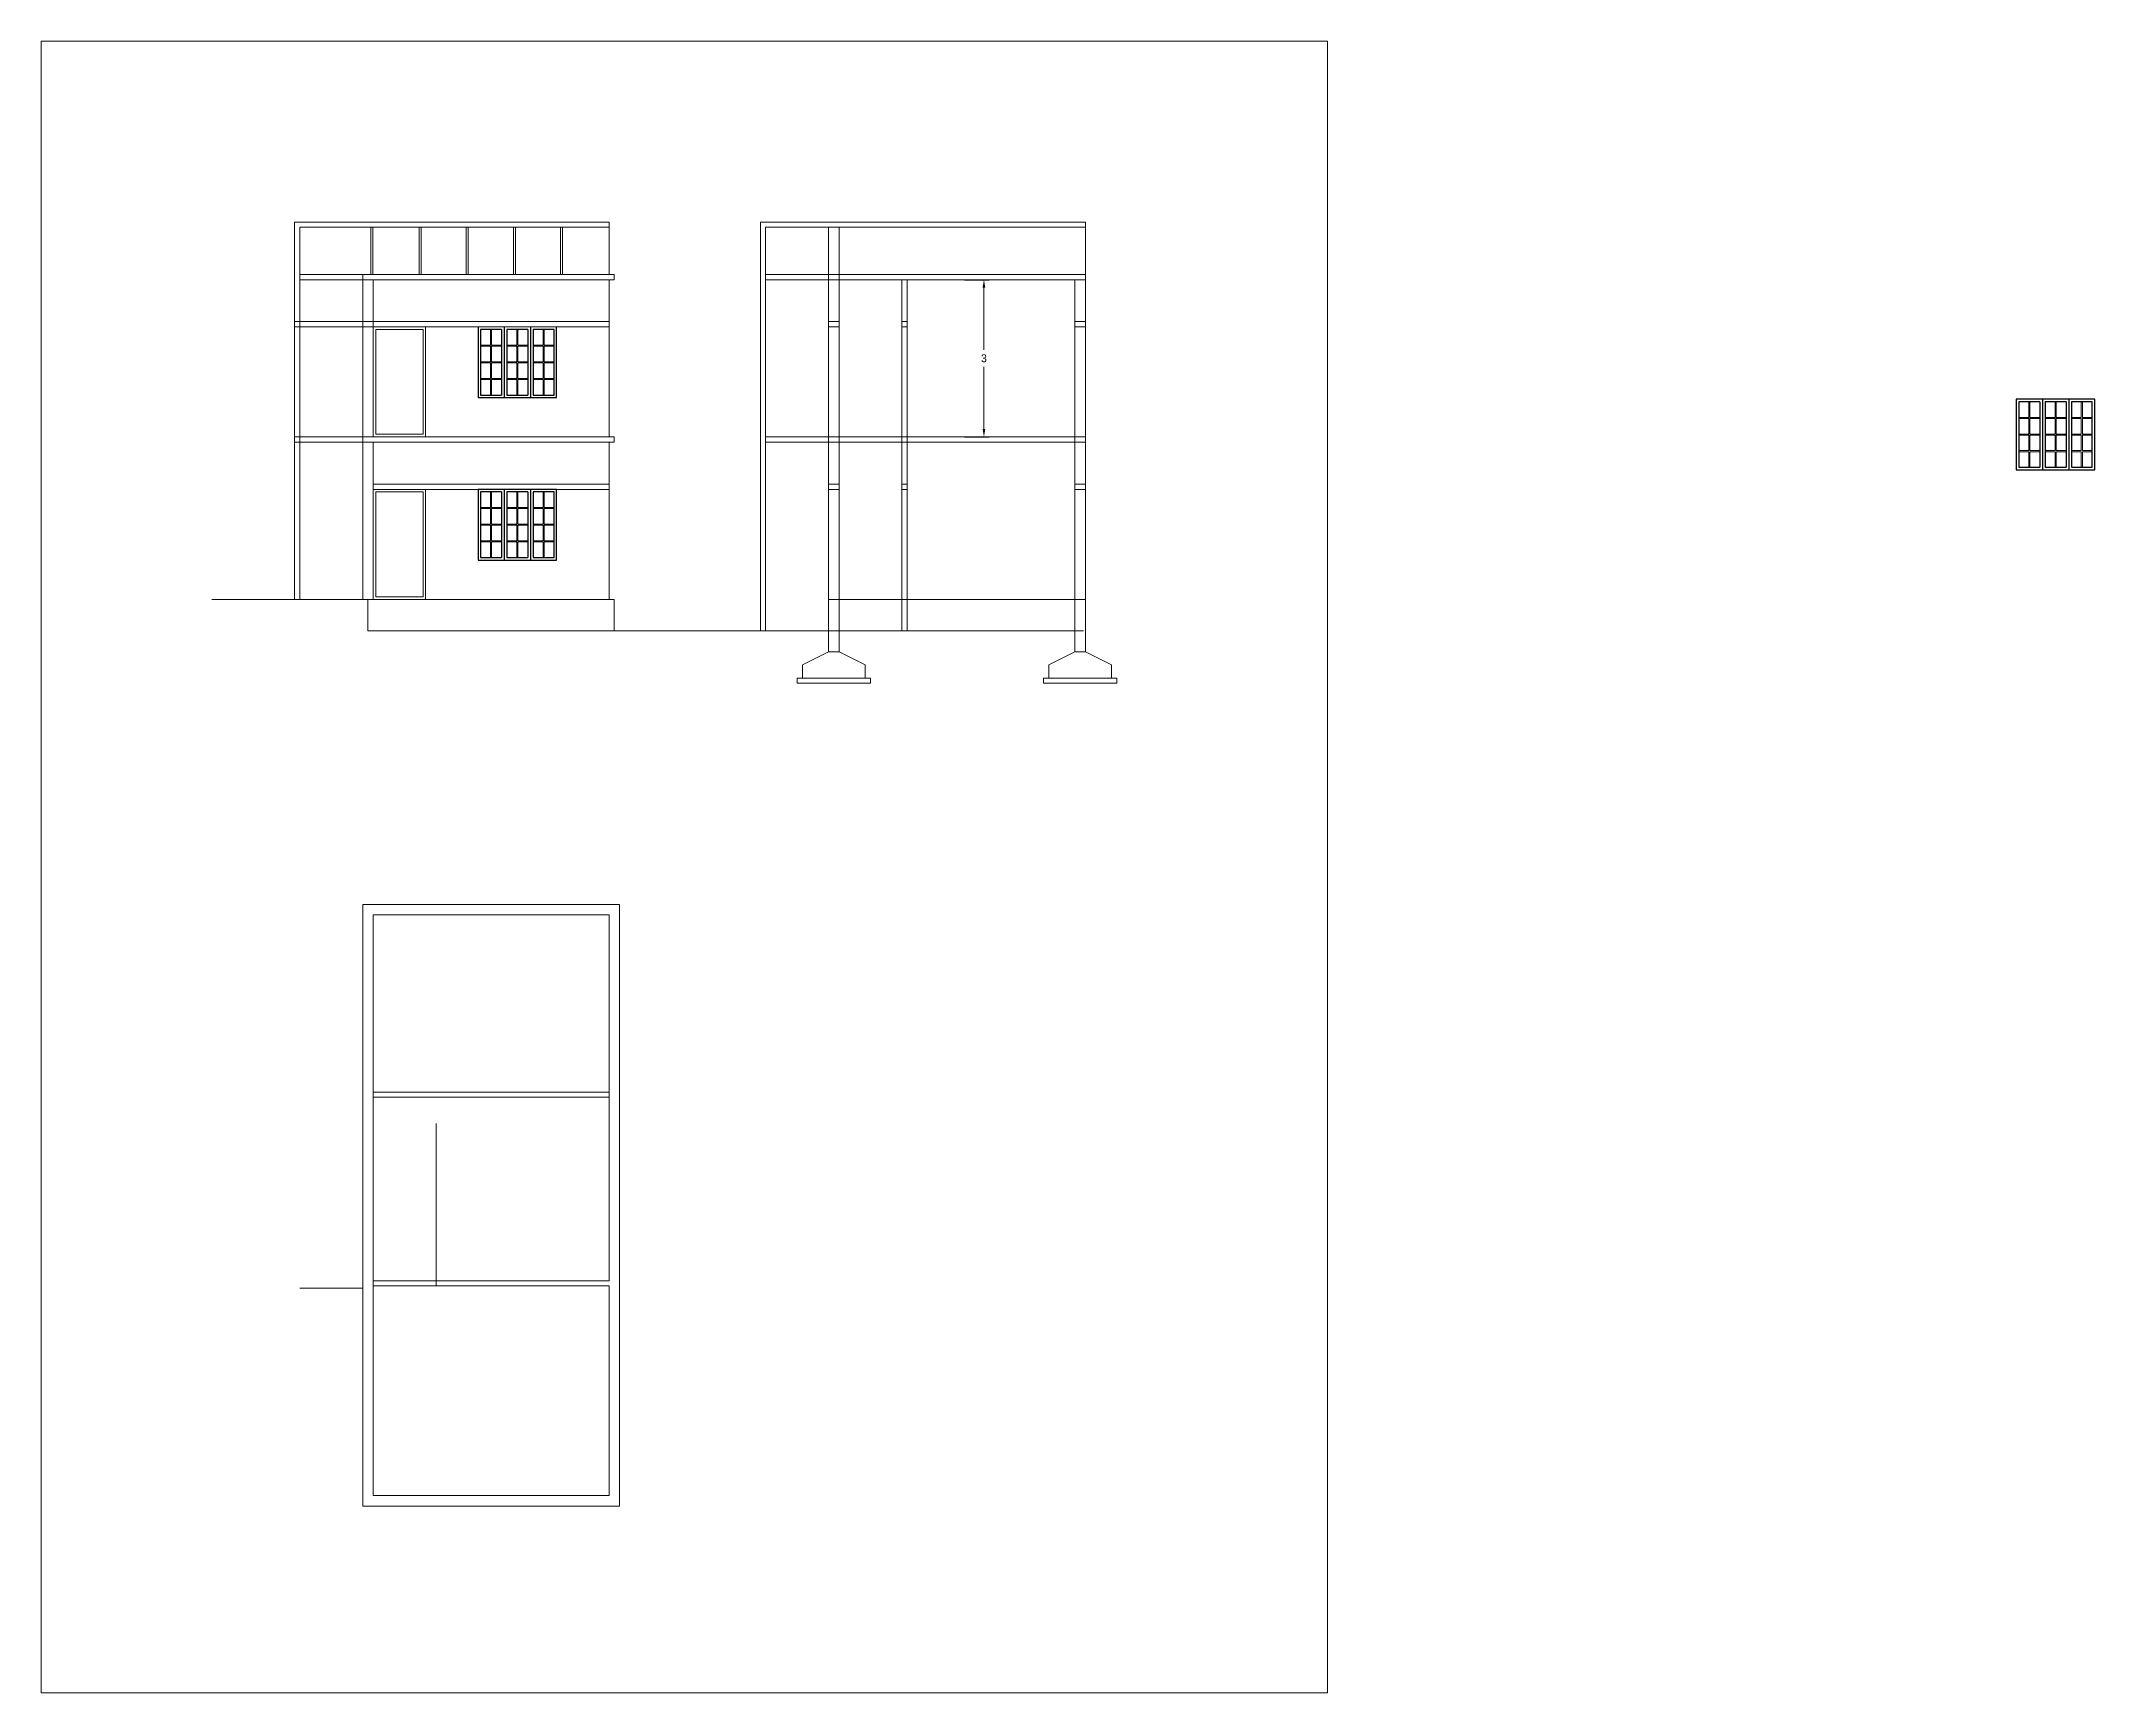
# Model space of a CAD drawing. Header units: inches. Extents: x -100 to 1476, y -184 to 112.
# Drawn here: x 1436.53 to 1475.72, y 50.14 to 81.66 of the extents above; entities that cross this region are included whole.
import ezdxf

# ---------------------------------------------------------------- set-up
doc = ezdxf.new("R2010")
doc.units = ezdxf.units.IN
doc.header["$MEASUREMENT"] = 0
doc.header["$PDMODE"] = 66
doc.dimstyles.get("Standard").update_dxf_attribs({"dimtxt": 0.15, "dimasz": 0.15, "dimexe": 0.1, "dimexo": 0.0625, "dimgap": 0.09, "dimtad": 0, "dimtih": 1, "dimtoh": 1, "dimdec": 4, "dimdsep": 46, "dimtxsty": 'Standard', "dimcen": 0.09, "dimadec": 0, "dimazin": 0, "dimtfac": 1, "dimtdec": 4, "dimtofl": 0, "dimtmove": 0, "dimatfit": 3, "dimfxl": 0, "dimtolj": 1, "dimtzin": 0, "dimlwd": 15, "dimarcsym": 0})

# ---------------------------------------------------------------- blocks, each defined once
blk = doc.blocks.new('*D413')
at = {"color": 0, "linetype": 'ByBlock', "lineweight": -2, "ltscale": 3, "transparency": 16777216}
for p, q in [((1454.149, 77.102), (1454.623, 77.102)), ((1454.149, 74.102), (1454.623, 74.102))]:
    blk.add_line(p, q, dxfattribs=at)
at = {"color": 0, "linetype": 'ByBlock', "lineweight": 15, "ltscale": 3, "transparency": 16777216}
for p, q in [((1454.523, 76.952), (1454.523, 75.767)), ((1454.523, 74.252), (1454.523, 75.437))]:
    blk.add_line(p, q, dxfattribs=at)
at = {"color": 0, "linetype": 'ByBlock', "lineweight": 18, "ltscale": 3, "transparency": 16777216}
for points in [[(1454.548, 76.952), (1454.498, 76.952), (1454.523, 77.102)], [(1454.498, 74.252), (1454.548, 74.252), (1454.523, 74.102)]]:
    blk.add_solid(points, dxfattribs=at)
at = {"layer": 'Defpoints', "color": 0, "linetype": 'ByBlock', "lineweight": 18, "transparency": 16777216}
for p in [(1454.087, 77.102), (1454.087, 74.102), (1454.523, 74.102)]:
    blk.add_point(p, dxfattribs=at)
at = {"color": 0, "linetype": 'ByBlock', "lineweight": 18, "ltscale": 3, "transparency": 16777216, "insert": (1454.523, 75.602), "char_height": 0.15, "attachment_point": 5}
blk.add_mtext('\\A1;3', dxfattribs=at)

msp = doc.modelspace()

# ---------------------------------------------------------------- linework, layer by layer
at = {"linetype": 'ByBlock', "lineweight": 18, "ltscale": 3}
for p, q in [((1441.5701, 78.20213), (1441.3701, 78.20213)), ((1441.3701, 71.00213), (1441.3701, 78.20213)), ((1441.4701, 78.10213), (1442.86471, 78.10213)), ((1441.4701, 71.00213), (1441.4701, 78.10213)), ((1441.5701, 78.20213), (1441.6701, 78.20213)), ((1441.6701, 78.20213), (1447.3701, 78.20213)), ((1442.82471, 77.20213), (1442.82471, 78.10213)), ((1442.86471, 77.20213), (1442.86471, 78.10213)), ((1442.86471, 78.10213), (1447.3701, 78.10213)), ((1443.74471, 77.20213), (1443.74471, 78.10213)), ((1443.78471, 77.20213), (1443.78471, 78.10213)), ((1444.64471, 77.20213), (1444.64471, 78.10213)), ((1444.68471, 77.20213), (1444.68471, 78.10213)), ((1445.54471, 77.20213), (1445.54471, 78.10213)), ((1445.58471, 77.20213), (1445.58471, 78.10213)), ((1446.44471, 77.20213), (1446.44471, 78.10213)), ((1446.48471, 77.20213), (1446.48471, 78.10213)), ((1447.3701, 78.10213), (1447.3701, 78.20213)), ((1447.3701, 78.10213), (1447.3701, 78.10213)), ((1447.3701, 78.10213), (1447.3701, 77.20213)), ((1456.45818, 78.20213), (1450.25818, 78.20213)), ((1450.25818, 70.40213), (1450.25818, 78.20213)), ((1456.45818, 78.10213), (1450.35818, 78.10213)), ((1450.35818, 70.40213), (1450.35818, 78.10213)), ((1451.55818, 70.40213), (1451.55818, 78.10213)), ((1451.75818, 70.40213), (1451.75818, 78.10213)), ((1456.45818, 70.40213), (1456.45818, 78.20213)), ((1441.4701, 77.20213), (1447.3701, 77.20213)), ((1442.6701, 77.10213), (1442.6701, 77.20213)), ((1443.8701, 77.20213), (1447.3701, 77.20213)), ((1447.4701, 77.20213), (1447.3701, 77.20213)), ((1447.4701, 77.10213), (1447.4701, 77.20213)), ((1456.45818, 77.20213), (1450.35818, 77.20213)), ((1441.4701, 77.10213), (1447.3701, 77.10213)), ((1442.6701, 71.00213), (1442.6701, 77.10213)), ((1442.6701, 74.10213), (1442.6701, 77.10213)), ((1442.8701, 77.10213), (1442.7701, 77.10213)), ((1442.8701, 74.10213), (1442.8701, 77.10213)), ((1447.3701, 74.10213), (1447.3701, 77.10213)), ((1447.3701, 77.10213), (1447.4701, 77.10213)), ((1456.45818, 77.10213), (1450.35818, 77.10213)), ((1452.95818, 70.40213), (1452.95818, 77.10213)), ((1453.05818, 70.40213), (1453.05818, 77.10213)), ((1456.25818, 70.40213), (1456.25818, 77.10213)), ((1447.3701, 76.30213), (1441.3701, 76.30213)), ((1441.3701, 76.20213), (1443.8701, 76.20213)), ((1447.3701, 76.20213), (1442.8701, 76.20213)), ((1442.9201, 74.15213), (1442.9201, 76.15213)), ((1442.9201, 76.15213), (1443.8201, 76.15213)), ((1443.8201, 76.15213), (1443.8201, 74.15213)), ((1443.8701, 76.20213), (1443.8701, 74.10213)), ((1443.8701, 76.20213), (1447.3701, 76.20213)), ((1444.8701, 76.20213), (1446.3701, 76.20213)), ((1445.1101, 76.15213), (1445.1101, 75.85463)), ((1445.1301, 76.15213), (1445.1301, 75.85463)), ((1445.6101, 76.15213), (1445.6101, 75.85463)), ((1445.6301, 76.15213), (1445.6301, 75.85463)), ((1446.1101, 76.15213), (1446.1101, 75.85463)), ((1446.1301, 76.15213), (1446.1301, 75.85463)), ((1451.75818, 76.30213), (1451.55818, 76.30213)), ((1451.75818, 76.20213), (1451.55818, 76.20213)), ((1453.05818, 76.30213), (1452.95818, 76.30213)), ((1453.05818, 76.20213), (1452.95818, 76.20213)), ((1456.45818, 76.30213), (1456.25818, 76.30213)), ((1456.45818, 76.20213), (1456.25818, 76.20213)), ((1444.9201, 75.85463), (1445.1101, 75.85463)), ((1444.9201, 75.83463), (1445.1101, 75.83463)), ((1445.1101, 75.83463), (1445.1101, 75.53713)), ((1445.1301, 75.85463), (1445.3201, 75.85463)), ((1445.1301, 75.83463), (1445.1301, 75.53713)), ((1445.1301, 75.83463), (1445.3201, 75.83463)), ((1445.4201, 75.85463), (1445.6101, 75.85463)), ((1445.4201, 75.83463), (1445.6101, 75.83463)), ((1445.6101, 75.83463), (1445.6101, 75.53713)), ((1445.6301, 75.85463), (1445.8201, 75.85463)), ((1445.6301, 75.83463), (1445.6301, 75.53713)), ((1445.6301, 75.83463), (1445.8201, 75.83463)), ((1445.9201, 75.85463), (1446.1101, 75.85463)), ((1445.9201, 75.83463), (1446.1101, 75.83463)), ((1446.1101, 75.83463), (1446.1101, 75.53713)), ((1446.1301, 75.85463), (1446.3201, 75.85463)), ((1446.1301, 75.83463), (1446.1301, 75.53713)), ((1446.1301, 75.83463), (1446.3201, 75.83463)), ((1444.9201, 75.53713), (1445.1101, 75.53713)), ((1444.9201, 75.51713), (1445.1101, 75.51713)), ((1445.1101, 75.51713), (1445.1101, 75.21963)), ((1445.1301, 75.53713), (1445.3201, 75.53713)), ((1445.1301, 75.51713), (1445.1301, 75.21963)), ((1445.1301, 75.51713), (1445.3201, 75.51713)), ((1445.4201, 75.53713), (1445.6101, 75.53713)), ((1445.4201, 75.51713), (1445.6101, 75.51713)), ((1445.6101, 75.51713), (1445.6101, 75.21963)), ((1445.6301, 75.53713), (1445.8201, 75.53713)), ((1445.6301, 75.51713), (1445.6301, 75.21963)), ((1445.6301, 75.51713), (1445.8201, 75.51713)), ((1445.9201, 75.53713), (1446.1101, 75.53713)), ((1445.9201, 75.51713), (1446.1101, 75.51713)), ((1446.1101, 75.51713), (1446.1101, 75.21963)), ((1446.1301, 75.53713), (1446.3201, 75.53713)), ((1446.1301, 75.51713), (1446.1301, 75.21963)), ((1446.1301, 75.51713), (1446.3201, 75.51713)), ((1445.1101, 75.21963), (1444.9201, 75.21963)), ((1445.1101, 75.19963), (1444.9201, 75.19963)), ((1445.1101, 75.19963), (1445.1101, 74.90213)), ((1445.3201, 75.21963), (1445.1301, 75.21963)), ((1445.1301, 75.19963), (1445.1301, 74.90213)), ((1445.3201, 75.19963), (1445.1301, 75.19963)), ((1445.6101, 75.21963), (1445.4201, 75.21963)), ((1445.6101, 75.19963), (1445.4201, 75.19963)), ((1445.6101, 75.19963), (1445.6101, 74.90213)), ((1445.8201, 75.21963), (1445.6301, 75.21963)), ((1445.6301, 75.19963), (1445.6301, 74.90213)), ((1445.8201, 75.19963), (1445.6301, 75.19963)), ((1446.1101, 75.21963), (1445.9201, 75.21963)), ((1446.1101, 75.19963), (1445.9201, 75.19963)), ((1446.1101, 75.19963), (1446.1101, 74.90213)), ((1446.3201, 75.21963), (1446.1301, 75.21963)), ((1446.1301, 75.19963), (1446.1301, 74.90213)), ((1446.3201, 75.19963), (1446.1301, 75.19963)), ((1474.27117, 74.47534), (1474.46117, 74.47534)), ((1474.46117, 74.77284), (1474.46117, 74.47534)), ((1474.48117, 74.77284), (1474.48117, 74.47534)), ((1474.48117, 74.47534), (1474.67117, 74.47534)), ((1474.77117, 74.47534), (1474.96117, 74.47534)), ((1474.96117, 74.77284), (1474.96117, 74.47534)), ((1474.98117, 74.77284), (1474.98117, 74.47534)), ((1474.98117, 74.47534), (1475.17117, 74.47534)), ((1475.27117, 74.47534), (1475.46117, 74.47534)), ((1475.46117, 74.77284), (1475.46117, 74.47534)), ((1475.48117, 74.77284), (1475.48117, 74.47534)), ((1475.48117, 74.47534), (1475.67117, 74.47534)), ((1441.3701, 74.10213), (1447.3701, 74.10213)), ((1447.3701, 74.10213), (1442.8701, 74.10213)), ((1443.8201, 74.15213), (1442.9201, 74.15213)), ((1443.8701, 74.10213), (1447.3701, 74.10213)), ((1447.4701, 74.10213), (1447.3701, 74.10213)), ((1447.4701, 74.00213), (1447.4701, 74.10213)), ((1456.45818, 74.10213), (1450.35818, 74.10213)), ((1474.27117, 74.45534), (1474.46117, 74.45534)), ((1474.27117, 74.15784), (1474.46117, 74.15784)), ((1474.27117, 74.13784), (1474.46117, 74.13784)), ((1474.46117, 74.45534), (1474.46117, 74.15784)), ((1474.46117, 74.13784), (1474.46117, 73.84034)), ((1474.48117, 74.45534), (1474.67117, 74.45534)), ((1474.48117, 74.45534), (1474.48117, 74.15784)), ((1474.48117, 74.15784), (1474.67117, 74.15784)), ((1474.48117, 74.13784), (1474.67117, 74.13784)), ((1474.48117, 74.13784), (1474.48117, 73.84034)), ((1474.77117, 74.45534), (1474.96117, 74.45534)), ((1474.77117, 74.15784), (1474.96117, 74.15784)), ((1474.77117, 74.13784), (1474.96117, 74.13784)), ((1474.96117, 74.45534), (1474.96117, 74.15784)), ((1474.96117, 74.13784), (1474.96117, 73.84034)), ((1474.98117, 74.45534), (1475.17117, 74.45534)), ((1474.98117, 74.45534), (1474.98117, 74.15784)), ((1474.98117, 74.15784), (1475.17117, 74.15784)), ((1474.98117, 74.13784), (1475.17117, 74.13784)), ((1474.98117, 74.13784), (1474.98117, 73.84034)), ((1475.27117, 74.45534), (1475.46117, 74.45534)), ((1475.27117, 74.15784), (1475.46117, 74.15784)), ((1475.27117, 74.13784), (1475.46117, 74.13784)), ((1475.46117, 74.45534), (1475.46117, 74.15784)), ((1475.46117, 74.13784), (1475.46117, 73.84034)), ((1475.48117, 74.45534), (1475.67117, 74.45534)), ((1475.48117, 74.45534), (1475.48117, 74.15784)), ((1475.48117, 74.15784), (1475.67117, 74.15784)), ((1475.48117, 74.13784), (1475.67117, 74.13784)), ((1475.48117, 74.13784), (1475.48117, 73.84034)), ((1442.8701, 74.00213), (1441.3701, 74.00213)), ((1442.8701, 71.00213), (1442.8701, 74.00213)), ((1442.8701, 74.00213), (1447.3701, 74.00213)), ((1447.3701, 71.00213), (1447.3701, 74.00213)), ((1447.3701, 74.00213), (1447.4701, 74.00213)), ((1456.45818, 74.00213), (1450.35818, 74.00213)), ((1474.46117, 73.84034), (1474.27117, 73.84034)), ((1474.46117, 73.82034), (1474.27117, 73.82034)), ((1474.46117, 73.82034), (1474.46117, 73.52284)), ((1474.67117, 73.84034), (1474.48117, 73.84034)), ((1474.48117, 73.82034), (1474.48117, 73.52284)), ((1474.67117, 73.82034), (1474.48117, 73.82034)), ((1474.96117, 73.84034), (1474.77117, 73.84034)), ((1474.96117, 73.82034), (1474.77117, 73.82034)), ((1474.96117, 73.82034), (1474.96117, 73.52284)), ((1475.17117, 73.84034), (1474.98117, 73.84034)), ((1474.98117, 73.82034), (1474.98117, 73.52284)), ((1475.17117, 73.82034), (1474.98117, 73.82034)), ((1475.46117, 73.84034), (1475.27117, 73.84034)), ((1475.46117, 73.82034), (1475.27117, 73.82034)), ((1475.46117, 73.82034), (1475.46117, 73.52284)), ((1475.67117, 73.84034), (1475.48117, 73.84034)), ((1475.67117, 73.82034), (1475.48117, 73.82034)), ((1475.48117, 73.82034), (1475.48117, 73.52284)), ((1447.3701, 73.20213), (1442.8701, 73.20213)), ((1447.3701, 73.10213), (1442.8701, 73.10213)), ((1442.8701, 73.10213), (1443.8701, 73.10213)), ((1442.9201, 71.05213), (1442.9201, 73.05213)), ((1442.9201, 73.05213), (1443.8201, 73.05213)), ((1443.8201, 73.05213), (1443.8201, 71.05213)), ((1443.8701, 73.10213), (1443.8701, 71.00213)), ((1443.8701, 73.10213), (1447.3701, 73.10213)), ((1444.8701, 73.10213), (1446.3701, 73.10213)), ((1445.1101, 73.05213), (1445.1101, 72.75463)), ((1445.1301, 73.05213), (1445.1301, 72.75463)), ((1445.6101, 73.05213), (1445.6101, 72.75463)), ((1445.6301, 73.05213), (1445.6301, 72.75463)), ((1446.1101, 73.05213), (1446.1101, 72.75463)), ((1446.1301, 73.05213), (1446.1301, 72.75463)), ((1451.75818, 73.20213), (1451.55818, 73.20213)), ((1451.75818, 73.10213), (1451.55818, 73.10213)), ((1453.05818, 73.20213), (1452.95818, 73.20213)), ((1453.05818, 73.10213), (1452.95818, 73.10213)), ((1456.45818, 73.20213), (1456.25818, 73.20213)), ((1456.45818, 73.10213), (1456.25818, 73.10213)), ((1444.9201, 72.75463), (1445.1101, 72.75463)), ((1444.9201, 72.73463), (1445.1101, 72.73463)), ((1445.1101, 72.73463), (1445.1101, 72.43713)), ((1445.1301, 72.75463), (1445.3201, 72.75463)), ((1445.1301, 72.73463), (1445.1301, 72.43713)), ((1445.1301, 72.73463), (1445.3201, 72.73463)), ((1445.4201, 72.75463), (1445.6101, 72.75463)), ((1445.4201, 72.73463), (1445.6101, 72.73463)), ((1445.6101, 72.73463), (1445.6101, 72.43713)), ((1445.6301, 72.75463), (1445.8201, 72.75463)), ((1445.6301, 72.73463), (1445.6301, 72.43713)), ((1445.6301, 72.73463), (1445.8201, 72.73463)), ((1445.9201, 72.75463), (1446.1101, 72.75463)), ((1445.9201, 72.73463), (1446.1101, 72.73463)), ((1446.1101, 72.73463), (1446.1101, 72.43713)), ((1446.1301, 72.75463), (1446.3201, 72.75463)), ((1446.1301, 72.73463), (1446.1301, 72.43713)), ((1446.1301, 72.73463), (1446.3201, 72.73463)), ((1444.9201, 72.43713), (1445.1101, 72.43713)), ((1444.9201, 72.41713), (1445.1101, 72.41713)), ((1445.1101, 72.11963), (1444.9201, 72.11963)), ((1445.1101, 72.41713), (1445.1101, 72.11963)), ((1445.1301, 72.43713), (1445.3201, 72.43713)), ((1445.1301, 72.41713), (1445.1301, 72.11963)), ((1445.1301, 72.41713), (1445.3201, 72.41713)), ((1445.3201, 72.11963), (1445.1301, 72.11963)), ((1445.4201, 72.43713), (1445.6101, 72.43713)), ((1445.4201, 72.41713), (1445.6101, 72.41713)), ((1445.6101, 72.11963), (1445.4201, 72.11963)), ((1445.6101, 72.41713), (1445.6101, 72.11963)), ((1445.6301, 72.43713), (1445.8201, 72.43713)), ((1445.6301, 72.41713), (1445.6301, 72.11963)), ((1445.6301, 72.41713), (1445.8201, 72.41713)), ((1445.8201, 72.11963), (1445.6301, 72.11963)), ((1445.9201, 72.43713), (1446.1101, 72.43713)), ((1445.9201, 72.41713), (1446.1101, 72.41713)), ((1446.1101, 72.11963), (1445.9201, 72.11963)), ((1446.1101, 72.41713), (1446.1101, 72.11963)), ((1446.1301, 72.43713), (1446.3201, 72.43713)), ((1446.1301, 72.41713), (1446.1301, 72.11963)), ((1446.1301, 72.41713), (1446.3201, 72.41713)), ((1446.3201, 72.11963), (1446.1301, 72.11963)), ((1445.1101, 72.09963), (1444.9201, 72.09963)), ((1445.1101, 72.09963), (1445.1101, 71.80213)), ((1445.1301, 72.09963), (1445.1301, 71.80213)), ((1445.3201, 72.09963), (1445.1301, 72.09963)), ((1445.6101, 72.09963), (1445.4201, 72.09963)), ((1445.6101, 72.09963), (1445.6101, 71.80213)), ((1445.6301, 72.09963), (1445.6301, 71.80213)), ((1445.8201, 72.09963), (1445.6301, 72.09963)), ((1446.1101, 72.09963), (1445.9201, 72.09963)), ((1446.1101, 72.09963), (1446.1101, 71.80213)), ((1446.1301, 72.09963), (1446.1301, 71.80213)), ((1446.3201, 72.09963), (1446.1301, 72.09963)), ((1441.6701, 71.00213), (1439.79237, 71.00213)), ((1447.3701, 71.00213), (1441.6701, 71.00213)), ((1441.6701, 71.00213), (1442.8701, 71.00213)), ((1442.8701, 71.00213), (1442.7701, 71.00213)), ((1442.7701, 71.00213), (1442.7701, 70.40213)), ((1443.8201, 71.05213), (1442.9201, 71.05213)), ((1443.8701, 71.00213), (1447.3701, 71.00213)), ((1447.3701, 71.00213), (1447.4701, 71.00213)), ((1447.4701, 71.00213), (1447.4701, 70.40213)), ((1451.55818, 71.00213), (1454.05825, 71.00213)), ((1456.45818, 71.00213), (1451.75818, 71.00213)), ((1442.7701, 70.40213), (1447.4701, 70.40213)), ((1447.4701, 70.40213), (1455.29347, 70.40213)), ((1451.38179, 70.40213), (1451.38179, 70.40213)), ((1455.29347, 70.40213), (1455.29347, 70.40213)), ((1455.29347, 70.40213), (1456.42004, 70.40213)), ((1451.05818, 69.50213), (1450.95818, 69.50213)), ((1450.95818, 69.50213), (1450.95818, 69.40213)), ((1452.35818, 69.40213), (1450.95818, 69.40213)), ((1452.25818, 69.50213), (1452.35818, 69.50213)), ((1452.35818, 69.50213), (1452.35818, 69.40213)), ((1455.75818, 69.50213), (1455.65818, 69.50213)), ((1455.65818, 69.50213), (1455.65818, 69.40213)), ((1457.05818, 69.40213), (1455.65818, 69.40213)), ((1456.95818, 69.50213), (1457.05818, 69.50213)), ((1457.05818, 69.50213), (1457.05818, 69.40213)), ((1447.5701, 65.18213), (1442.6701, 65.18213)), ((1442.6701, 65.18213), (1442.6701, 64.18213)), ((1447.5701, 53.70213), (1447.5701, 65.18213)), ((1442.8701, 53.90213), (1442.8701, 64.98213)), ((1447.3701, 64.98213), (1442.8701, 64.98213)), ((1447.3701, 61.10213), (1447.3701, 64.98213)), ((1447.3701, 58.00213), (1447.3701, 64.98213)), ((1442.6701, 53.70213), (1442.6701, 64.18213)), ((1447.5701, 53.70213), (1447.5701, 64.18213)), ((1447.3701, 61.60213), (1442.8701, 61.60213)), ((1447.3701, 61.50213), (1442.8701, 61.50213)), ((1444.0701, 57.90213), (1444.0701, 61.00213)), ((1447.3701, 58.00213), (1442.8701, 58.00213)), ((1442.6701, 57.86195), (1441.4701, 57.86195)), ((1447.3701, 57.90213), (1442.8701, 57.90213)), ((1442.8701, 57.90213), (1444.0701, 57.90213)), ((1447.3701, 53.90213), (1447.3701, 57.90213)), ((1447.5701, 53.70213), (1442.6701, 53.70213)), ((1447.3701, 53.90213), (1442.8701, 53.90213))]:
    msp.add_line(p, q, dxfattribs=at)
at = {"color": 0}
for p, q in [((1444.8701, 76.20213), (1444.8701, 74.85213)), ((1444.8701, 76.20213), (1444.8701, 74.85213)), ((1445.3201, 76.15213), (1444.9201, 76.15213)), ((1444.9201, 76.15213), (1444.9201, 74.90213)), ((1445.3201, 76.15213), (1444.9201, 76.15213)), ((1444.9201, 76.15213), (1444.9201, 74.90213)), ((1445.3201, 76.15213), (1445.3201, 74.90213)), ((1445.3201, 76.15213), (1445.3201, 74.90213)), ((1445.3701, 76.20213), (1445.3701, 74.85213)), ((1445.3701, 76.20213), (1445.3701, 74.85213)), ((1445.8201, 76.15213), (1445.4201, 76.15213)), ((1445.4201, 76.15213), (1445.4201, 74.90213)), ((1445.8201, 76.15213), (1445.4201, 76.15213)), ((1445.4201, 76.15213), (1445.4201, 74.90213)), ((1445.8201, 76.15213), (1445.8201, 74.90213)), ((1445.8201, 76.15213), (1445.8201, 74.90213)), ((1445.8701, 76.20213), (1445.8701, 74.85213)), ((1445.8701, 76.20213), (1445.8701, 74.85213)), ((1446.3201, 76.15213), (1445.9201, 76.15213)), ((1445.9201, 76.15213), (1445.9201, 74.90213)), ((1446.3201, 76.15213), (1445.9201, 76.15213)), ((1445.9201, 76.15213), (1445.9201, 74.90213)), ((1446.3201, 74.90213), (1446.3201, 76.15213)), ((1446.3201, 74.90213), (1446.3201, 76.15213)), ((1446.3701, 74.85213), (1446.3701, 76.20213)), ((1446.3701, 74.85213), (1446.3701, 76.20213)), ((1444.8701, 74.85213), (1446.3701, 74.85213)), ((1444.8701, 74.85213), (1446.3701, 74.85213)), ((1444.9201, 74.90213), (1445.3201, 74.90213)), ((1444.9201, 74.90213), (1445.3201, 74.90213)), ((1445.4201, 74.90213), (1445.8201, 74.90213)), ((1445.4201, 74.90213), (1445.8201, 74.90213)), ((1445.9201, 74.90213), (1446.3201, 74.90213)), ((1445.9201, 74.90213), (1446.3201, 74.90213)), ((1475.72117, 74.82284), (1474.22117, 74.82284)), ((1474.22117, 74.82284), (1474.22117, 73.47284)), ((1475.72117, 74.82284), (1474.22117, 74.82284)), ((1474.22117, 74.82284), (1474.22117, 73.47284)), ((1474.67117, 74.77284), (1474.27117, 74.77284)), ((1474.27117, 74.77284), (1474.27117, 73.52284)), ((1474.67117, 74.77284), (1474.27117, 74.77284)), ((1474.27117, 74.77284), (1474.27117, 73.52284)), ((1474.67117, 74.77284), (1474.67117, 73.52284)), ((1474.67117, 74.77284), (1474.67117, 73.52284)), ((1474.72117, 74.82284), (1474.72117, 73.47284)), ((1474.72117, 74.82284), (1474.72117, 73.47284)), ((1475.17117, 74.77284), (1474.77117, 74.77284)), ((1474.77117, 74.77284), (1474.77117, 73.52284)), ((1475.17117, 74.77284), (1474.77117, 74.77284)), ((1474.77117, 74.77284), (1474.77117, 73.52284)), ((1475.17117, 74.77284), (1475.17117, 73.52284)), ((1475.17117, 74.77284), (1475.17117, 73.52284)), ((1475.22117, 74.82284), (1475.22117, 73.47284)), ((1475.22117, 74.82284), (1475.22117, 73.47284)), ((1475.67117, 74.77284), (1475.27117, 74.77284)), ((1475.27117, 74.77284), (1475.27117, 73.52284)), ((1475.67117, 74.77284), (1475.27117, 74.77284)), ((1475.27117, 74.77284), (1475.27117, 73.52284)), ((1475.67117, 73.52284), (1475.67117, 74.77284)), ((1475.67117, 73.52284), (1475.67117, 74.77284)), ((1475.72117, 73.47284), (1475.72117, 74.82284)), ((1475.72117, 73.47284), (1475.72117, 74.82284)), ((1474.22117, 73.47284), (1475.72117, 73.47284)), ((1474.22117, 73.47284), (1475.72117, 73.47284)), ((1474.27117, 73.52284), (1474.67117, 73.52284)), ((1474.27117, 73.52284), (1474.67117, 73.52284)), ((1474.77117, 73.52284), (1475.17117, 73.52284)), ((1474.77117, 73.52284), (1475.17117, 73.52284)), ((1475.27117, 73.52284), (1475.67117, 73.52284)), ((1475.27117, 73.52284), (1475.67117, 73.52284)), ((1446.3701, 73.10213), (1444.8701, 73.10213)), ((1444.8701, 73.10213), (1444.8701, 71.75213)), ((1446.3701, 73.10213), (1444.8701, 73.10213)), ((1444.8701, 73.10213), (1444.8701, 71.75213)), ((1445.3201, 73.05213), (1444.9201, 73.05213)), ((1444.9201, 73.05213), (1444.9201, 71.80213)), ((1445.3201, 73.05213), (1444.9201, 73.05213)), ((1444.9201, 73.05213), (1444.9201, 71.80213)), ((1445.3201, 73.05213), (1445.3201, 71.80213)), ((1445.3201, 73.05213), (1445.3201, 71.80213)), ((1445.3701, 73.10213), (1445.3701, 71.75213)), ((1445.3701, 73.10213), (1445.3701, 71.75213)), ((1445.8201, 73.05213), (1445.4201, 73.05213)), ((1445.4201, 73.05213), (1445.4201, 71.80213)), ((1445.8201, 73.05213), (1445.4201, 73.05213)), ((1445.4201, 73.05213), (1445.4201, 71.80213)), ((1445.8201, 73.05213), (1445.8201, 71.80213)), ((1445.8201, 73.05213), (1445.8201, 71.80213)), ((1445.8701, 73.10213), (1445.8701, 71.75213)), ((1445.8701, 73.10213), (1445.8701, 71.75213)), ((1446.3201, 73.05213), (1445.9201, 73.05213)), ((1445.9201, 73.05213), (1445.9201, 71.80213)), ((1446.3201, 73.05213), (1445.9201, 73.05213)), ((1445.9201, 73.05213), (1445.9201, 71.80213)), ((1446.3201, 71.80213), (1446.3201, 73.05213)), ((1446.3201, 71.80213), (1446.3201, 73.05213)), ((1446.3701, 71.75213), (1446.3701, 73.10213)), ((1446.3701, 71.75213), (1446.3701, 73.10213)), ((1444.8701, 71.75213), (1446.3701, 71.75213)), ((1444.8701, 71.75213), (1446.3701, 71.75213)), ((1444.9201, 71.80213), (1445.3201, 71.80213)), ((1444.9201, 71.80213), (1445.3201, 71.80213)), ((1445.4201, 71.80213), (1445.8201, 71.80213)), ((1445.4201, 71.80213), (1445.8201, 71.80213)), ((1445.9201, 71.80213), (1446.3201, 71.80213)), ((1445.9201, 71.80213), (1446.3201, 71.80213))]:
    msp.add_line(p, q, dxfattribs=at)
at = {"color": 0, "linetype": 'ByBlock', "lineweight": 18, "ltscale": 0.0008}
for p, q in [((1451.55818, 71.00213), (1451.55818, 70.00213)), ((1451.75818, 71.00213), (1451.75818, 70.00213)), ((1456.25818, 71.00213), (1456.25818, 70.00213)), ((1456.45818, 71.00213), (1456.45818, 70.00213)), ((1451.55818, 70.00213), (1451.05818, 69.75213)), ((1451.55818, 70.00213), (1451.75818, 70.00213)), ((1451.75818, 70.00213), (1452.25818, 69.75213)), ((1456.25818, 70.00213), (1455.75818, 69.75213)), ((1456.25818, 70.00213), (1456.45818, 70.00213)), ((1456.45818, 70.00213), (1456.95818, 69.75213)), ((1451.05818, 69.75213), (1451.05818, 69.50213)), ((1451.05818, 69.50213), (1452.25818, 69.50213)), ((1452.25818, 69.75213), (1452.25818, 69.50213)), ((1455.75818, 69.75213), (1455.75818, 69.50213)), ((1455.75818, 69.50213), (1456.95818, 69.50213)), ((1455.75818, 69.50213), (1456.95818, 69.50213)), ((1456.95818, 69.75213), (1456.95818, 69.50213))]:
    msp.add_line(p, q, dxfattribs=at)
at = {"color": 4, "linetype": 'ByBlock', "lineweight": 18, "ltscale": 3}
msp.add_lwpolyline([(1436.53266, 81.6552), (1461.07894, 81.6552), (1461.07894, 50.13743), (1436.53266, 50.13743)], close=True, dxfattribs=at)

# ---------------------------------------------------------------- dimensions: what is measured, and where the dimension line sits
dim = msp.add_linear_dim(base=(1454.52251, 74.10213), p1=(1454.08666, 77.10213), p2=(1454.08666, 74.10213), angle=90, dimstyle='Standard', dxfattribs=at)
dim.commit()
dim.dimension.update_dxf_attribs({"geometry": '*D413', "text_midpoint": (1454.52251, 75.60213)})

doc.saveas('drawing.dxf')
